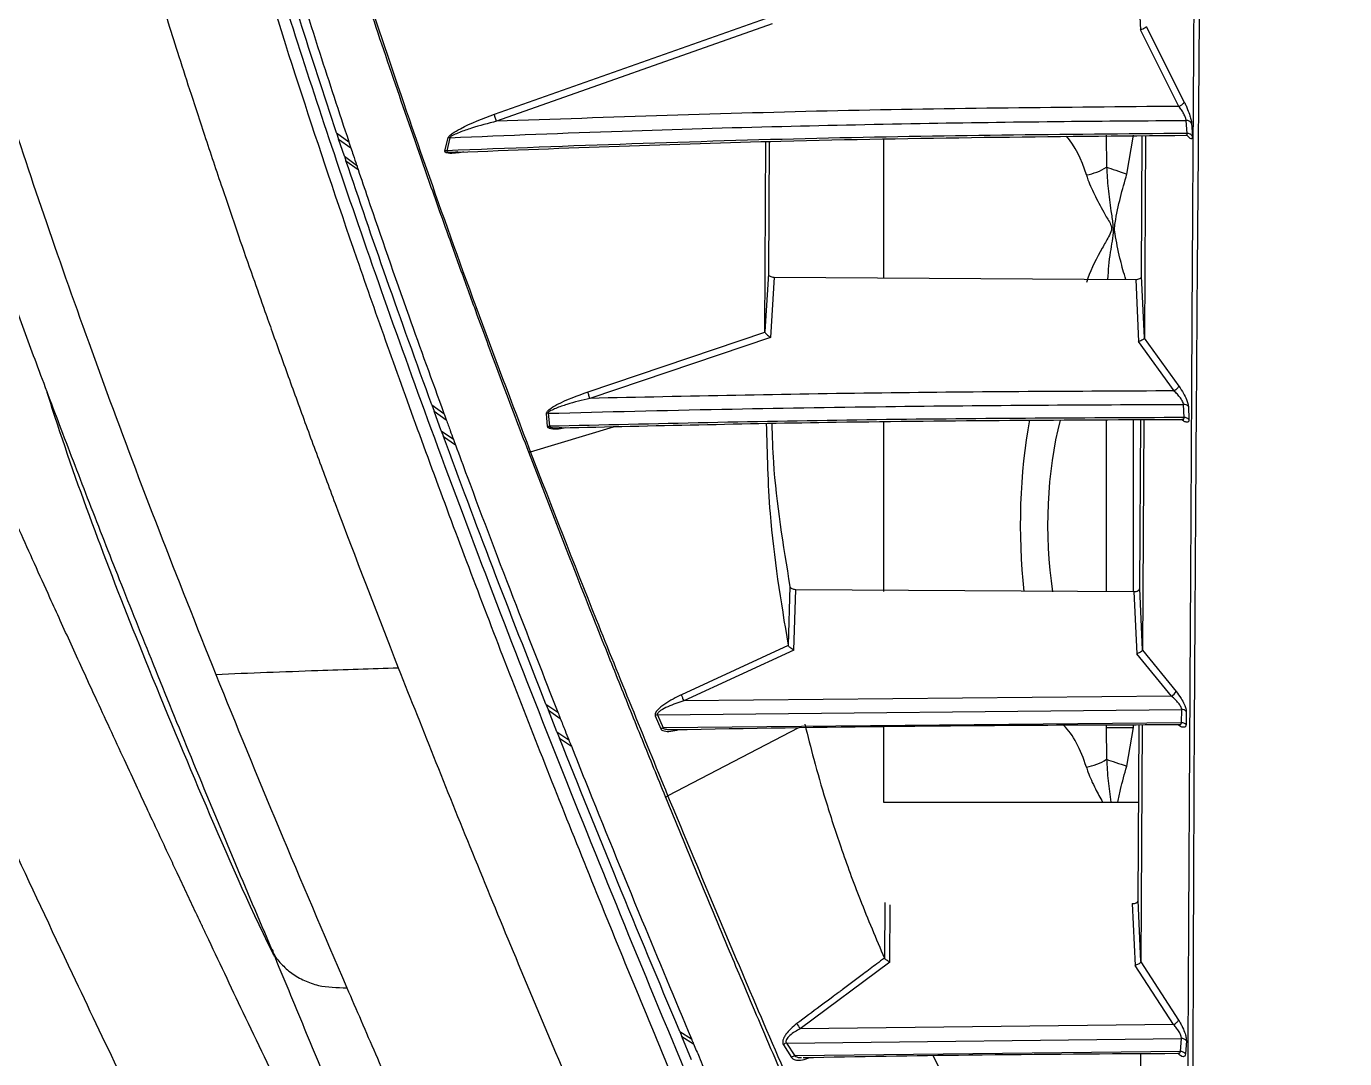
# Model space of a CAD drawing. Extents: x 832 to 912, y 781 to 934.
# Drawn here: x 847.507 to 851.958, y 870.931 to 874.417 of the extents above; entities that cross this region are included whole.
import ezdxf

# ---------------------------------------------------------------- set-up
doc = ezdxf.new("R2010")
doc.units = 0
doc.header["$MEASUREMENT"] = 0
doc.layers.add('1', color=4, linetype='Continuous')

# ---------------------------------------------------------------- blocks, each defined once
blk = doc.blocks.new('2026 SOVEREIGN HL')
at = {"layer": '1', "color": 3, "linetype": 'Continuous', "lineweight": 25}
for p, q in [((19.5293, 77.5214), (19.5395, 77.3111)), ((17.3587, 77.0254), (18.2775, 77.3498)), ((18.2961, 77.331), (17.3655, 77.0018)), ((19.6696, 77.0523), (19.5395, 77.3111)), ((19.5591, 77.3225), (19.6874, 77.067)), ((19.6969, 76.9609), (19.6941, 77.0048)), ((16.8256, 76.9625), (16.867, 76.9324)), ((16.8256, 76.9625), (16.8325, 76.9419)), ((19.4236, 76.9548), (19.4252, 76.8471)), ((19.4936, 76.8237), (19.516, 76.9548)), ((19.543, 76.4784), (19.5457, 76.9526)), ((19.5569, 76.9528), (19.5528, 76.2705)), ((19.6922, 76.9549), (19.6924, 76.9554)), ((19.712, 76.9958), (19.7147, 76.9521)), ((16.8325, 76.9419), (16.8738, 76.9118)), ((16.852, 76.8836), (16.8325, 76.9419)), ((17.1915, 76.9018), (17.202, 76.9458)), ((17.2079, 76.9465), (17.1973, 76.9024)), ((17.2079, 76.9465), (17.202, 76.9458)), ((18.2715, 76.292), (18.275, 76.9332)), ((18.2857, 76.9336), (18.2832, 76.4863)), ((18.6719, 76.94), (18.672, 76.4724)), ((16.852, 76.8836), (16.8933, 76.8536)), ((16.852, 76.8836), (16.857, 76.8689)), ((16.857, 76.8689), (16.8983, 76.8389)), ((18.2832, 76.4863), (18.2715, 76.292)), ((18.3027, 76.4753), (18.2902, 76.2718)), ((18.3027, 76.4753), (19.5235, 76.4675)), ((19.5235, 76.4675), (19.5334, 76.2579)), ((19.5528, 76.2705), (19.543, 76.4784)), ((17.6746, 76.0883), (18.2719, 76.2899)), ((18.2719, 76.2899), (18.2715, 76.292)), ((18.2902, 76.2718), (17.6809, 76.0661)), ((19.6529, 76.0913), (19.5334, 76.2579)), ((19.5528, 76.2705), (19.5526, 76.2694)), ((19.5526, 76.2694), (19.6691, 76.1072)), ((17.1469, 76.044), (17.1878, 76.0151)), ((17.1469, 76.044), (17.1547, 76.0227)), ((17.1547, 76.0227), (17.1956, 75.9938)), ((17.1789, 75.9569), (17.1547, 76.0227)), ((19.6869, 76.0014), (19.6852, 76.0457)), ((19.7014, 76.039), (19.703, 75.9947)), ((17.5396, 76.0158), (17.5337, 76.0147)), ((17.5378, 75.9707), (17.5337, 76.0147)), ((17.5396, 76.0158), (17.5438, 75.9718)), ((18.672, 75.9871), (18.672, 75.4139)), ((19.4236, 75.9931), (19.4236, 75.4143)), ((19.516, 75.4137), (19.516, 75.9939)), ((19.5372, 75.4245), (19.5404, 75.9941)), ((19.5512, 75.9941), (19.5469, 75.2167)), ((17.1789, 75.9569), (17.2198, 75.9281)), ((17.1789, 75.9569), (17.186, 75.9378)), ((17.186, 75.9378), (17.2268, 75.9091)), ((17.4802, 75.8861), (17.7608, 75.9702)), ((18.3562, 75.4309), (18.3497, 75.2331)), ((18.3688, 75.2155), (18.3756, 75.4209)), ((18.3756, 75.4209), (19.5177, 75.4137)), ((19.5177, 75.4137), (19.5274, 75.2036)), ((19.5469, 75.2167), (19.5372, 75.4245)), ((18.3503, 75.2315), (17.9898, 75.0649)), ((18.3503, 75.2315), (18.3497, 75.2331)), ((18.3688, 75.2155), (17.9979, 75.0445)), ((19.6443, 75.0602), (19.5274, 75.2036)), ((19.5469, 75.2167), (19.5466, 75.2153)), ((19.5466, 75.2153), (19.6597, 75.0765)), ((19.6443, 75.0602), (17.9979, 75.0445)), ((17.5324, 75.0332), (17.5726, 75.0062)), ((17.5324, 75.0332), (17.5405, 75.0126)), ((17.5405, 75.0126), (17.5808, 74.9855)), ((17.5693, 74.94), (17.5405, 75.0126)), ((17.9012, 74.9944), (17.9199, 74.9504)), ((17.909, 74.997), (19.6787, 75.0153)), ((17.909, 74.997), (17.9278, 74.9531)), ((19.6779, 74.9708), (19.6787, 75.0153)), ((19.6941, 75.0091), (19.6933, 74.9645)), ((19.6779, 74.9708), (17.9278, 74.9531)), ((18.3848, 74.9539), (17.9444, 74.7239)), ((18.672, 74.9583), (18.6721, 74.7026)), ((19.4236, 74.9631), (19.4236, 74.9548)), ((19.4236, 74.9548), (19.4252, 74.8471)), ((19.4236, 74.9548), (19.516, 74.9548)), ((19.4936, 74.8238), (19.516, 74.9548)), ((19.516, 74.9548), (19.516, 74.9637)), ((19.5314, 74.3706), (19.5347, 74.9638)), ((19.5455, 74.9638), (19.5413, 74.1638)), ((17.5693, 74.94), (17.6095, 74.9131)), ((17.5693, 74.94), (17.5779, 74.9186)), ((17.5779, 74.9186), (17.6181, 74.8917)), ((17.9491, 74.9476), (17.9614, 74.9482)), ((18.6721, 74.7026), (19.5334, 74.7026)), ((18.676, 74.3636), (18.675, 74.176)), ((18.6938, 74.1625), (18.695, 74.3556)), ((19.5118, 74.3598), (19.5218, 74.1513)), ((19.5413, 74.1638), (19.5314, 74.3706)), ((18.6938, 74.1625), (18.3909, 73.9369)), ((19.6514, 73.951), (19.5218, 74.1513)), ((19.5413, 74.1638), (19.5411, 74.1628)), ((19.5411, 74.1628), (19.6682, 73.9662)), ((17.984, 73.9282), (18.0234, 73.9035)), ((17.984, 73.9282), (17.9915, 73.9106)), ((19.6514, 73.951), (18.3909, 73.9369)), ((17.9915, 73.9106), (18.0309, 73.8858)), ((18.0243, 73.8326), (17.9915, 73.9106)), ((18.3339, 73.8834), (18.3615, 73.8399)), ((18.3449, 73.889), (19.6777, 73.9047)), ((18.3449, 73.889), (18.3726, 73.8456)), ((19.6745, 73.8605), (19.6777, 73.9047)), ((19.6945, 73.8965), (19.6914, 73.8522)), ((19.6745, 73.8605), (18.3726, 73.8456)), ((18.838, 73.8469), (18.9191, 73.6932)), ((19.5397, 73.8534), (19.5381, 73.5302))]:
    blk.add_line(p, q, dxfattribs=at)
at = {"layer": '1', "color": 3, "linetype": 'Continuous', "lineweight": 25, "flags": 128}
for points in [[(19.4252, 76.8471), (19.4321, 76.8447), (19.4397, 76.8421), (19.4478, 76.8393), (19.4564, 76.8364), (19.4653, 76.8334), (19.4746, 76.8302), (19.484, 76.827), (19.4936, 76.8237)], [(19.4252, 74.8471), (19.4321, 74.8447), (19.4397, 74.8422), (19.4478, 74.8394), (19.4564, 74.8365), (19.4653, 74.8334), (19.4746, 74.8303), (19.484, 74.827), (19.4936, 74.8238)]]:
    blk.add_lwpolyline(points, dxfattribs=at)
at = {"layer": '1', "color": 3, "linetype": 'Continuous', "lineweight": 25}
for centre, radius, start, end in [((19.6953, 76.985), 0.0199, 33.0735, 93.562), ((19.6981, 76.9411), 0.0199, 33.5114, 93.5397), ((19.3267, 77.0011), 0.1828, 279.4733, 302.5898), ((19.686, 76.0249), 0.0208, 42.3738, 92.1407), ((19.6877, 75.9806), 0.0208, 42.6453, 92.1435), ((17.4712, 75.9074), 0.0231, 277.4683, 292.8669), ((19.6177, 75.1007), 0.0484, 303.2242, 329.984), ((17.9125, 74.9734), 0.0239, 98.4788, 118.3395), ((19.679, 74.9939), 0.0214, 45.1958, 90.8286), ((19.6782, 74.9493), 0.0214, 45.0652, 90.8038), ((19.3267, 75.0011), 0.1827, 279.4678, 302.5954), ((17.9323, 74.7448), 0.0242, 278.6673, 300.1481), ((18.4414, 73.9812), 0.0672, 203.0343, 221.2642), ((18.35, 73.8653), 0.0242, 102.1457, 131.6372), ((19.6778, 73.8834), 0.0212, 37.941, 90.322), ((18.3777, 73.8219), 0.0242, 102.1607, 132.094), ((19.6746, 73.8393), 0.0212, 37.5107, 90.3476)]:
    blk.add_arc(centre, radius, start, end, dxfattribs=at)
for centre, major_axis, ratio, start_param, end_param in [((19.189, 76.6389), (0, 0.3667), 0.527181, 5.231514, 5.733936), ((19.4099, 75.6389), (0, 0.7666), 0.360186, 1.089991, 1.868165), ((19.5023, 75.6389), (0, 0.6667), 0.414214, 1.011406, 1.915981), ((19.189, 74.6389), (0, 0.3667), 0.527181, 5.231514, 5.793228)]:
    blk.add_ellipse(centre, major_axis=major_axis, ratio=ratio, start_param=start_param, end_param=end_param, dxfattribs=at)
for points, knots in [([(26.7869, 78.6322), (26.7778, 78.6058), (26.7597, 78.5531), (26.7322, 78.473), (26.7045, 78.3922), (26.6765, 78.3107), (26.6482, 78.2285), (26.6226, 78.1547), (26.6017, 78.0944), (26.5843, 78.0445), (26.5655, 77.991), (26.5419, 77.9239), (26.5128, 77.8417), (26.4845, 77.7624), (26.4584, 77.69), (26.436, 77.6282), (26.414, 77.5679), (26.3936, 77.5125), (26.3756, 77.4639), (26.3436, 77.3781), (26.2982, 77.2574), (26.2418, 77.1109), (26.2028, 77.0109), (26.1779, 76.9479), (26.1636, 76.9119), (26.1475, 76.8714), (26.1319, 76.8323), (26.1063, 76.7685), (26.0725, 76.6851), (26.0323, 76.5871), (25.9992, 76.5072), (25.9735, 76.4456), (25.9554, 76.4025), (25.9435, 76.3742), (25.9312, 76.3448), (25.9149, 76.3064), (25.8929, 76.2546), (25.8686, 76.1976), (25.8319, 76.112), (25.7801, 75.9925), (25.7235, 75.8631), (25.6794, 75.7635), (25.6514, 75.7003), (25.6281, 75.6482), (25.6027, 75.5913), (25.5745, 75.5287), (25.5437, 75.4602), (25.4961, 75.3553), (25.4322, 75.2151), (25.356, 75.0493), (25.2829, 74.8915), (25.2133, 74.7418), (25.1427, 74.5909), (25.0268, 74.3442), (24.8623, 73.9968), (24.6433, 73.5391), (24.476, 73.1945), (24.3713, 72.9819), (24.3328, 72.9038), (24.2915, 72.8207), (24.2499, 72.7375), (24.2138, 72.6658), (24.1867, 72.612), (24.161, 72.5613), (24.1311, 72.5027), (24.0959, 72.434), (24.0586, 72.3617), (24.0202, 72.2879), (23.9829, 72.2167), (23.948, 72.1507), (23.9119, 72.0831), (23.876, 72.0164), (23.8374, 71.9457), (23.8014, 71.8805), (23.7604, 71.8073), (23.7167, 71.7304), (23.674, 71.6568), (23.6422, 71.6028), (23.6205, 71.5666), (23.5953, 71.5249), (23.5708, 71.4849), (23.5441, 71.4423), (23.5246, 71.4113), (23.5048, 71.3804), (23.4848, 71.3497), (23.4646, 71.319), (23.4441, 71.2884), (23.4296, 71.2672), (23.4167, 71.2483), (23.3742, 71.187), (23.2934, 71.0765), (23.1702, 70.9298), (23.034, 70.7951), (22.876, 70.6713), (22.6885, 70.5598), (22.5175, 70.4902), (22.3845, 70.4512), (22.3026, 70.4315), (22.2134, 70.4143), (22.1209, 70.4004), (22.0281, 70.39), (21.901, 70.3796), (21.7414, 70.3726), (21.5867, 70.3703), (21.4847, 70.3698), (21.4209, 70.3698), (21.3426, 70.37), (21.2546, 70.3706), (21.1687, 70.3713), (21.0934, 70.3718), (21.0181, 70.3724), (20.9394, 70.3729), (20.8571, 70.3734), (20.7713, 70.3737), (20.5951, 70.3742), (20.4343, 70.3739), (20.2901, 70.3734), (20.2506, 70.3733), (20.211, 70.3732), (20.1716, 70.3731), (20.1321, 70.373), (20.0927, 70.3729), (20.056, 70.3729), (20.0115, 70.3728), (19.9491, 70.3729), (19.856, 70.3733), (19.7666, 70.3743), (19.6856, 70.376), (19.6178, 70.378), (19.5339, 70.3814), (19.4279, 70.3877), (19.304, 70.3987), (19.1677, 70.4174), (19.0313, 70.4448), (18.9062, 70.4802), (18.7997, 70.5191), (18.7108, 70.558), (18.6299, 70.5993), (18.5554, 70.6429), (18.4421, 70.7173), (18.3541, 70.7885), (18.2845, 70.8539), (18.2633, 70.8745), (18.2425, 70.8953), (18.2221, 70.9164), (18.202, 70.9377), (18.1873, 70.9539), (18.1676, 70.9759), (18.1075, 71.0448), (18.0205, 71.1563), (17.9094, 71.3151), (17.8108, 71.4681), (17.7155, 71.6256), (17.6275, 71.7773), (17.5254, 71.9595), (17.4045, 72.1835), (17.2799, 72.4221), (17.1549, 72.6675), (17.0376, 72.9024), (16.917, 73.1474), (16.7896, 73.409), (16.6529, 73.6929), (16.5147, 73.9822), (16.4216, 74.1787), (16.3703, 74.2874), (16.3543, 74.3213), (16.3383, 74.3551), (16.3224, 74.3889), (16.3066, 74.4226), (16.2872, 74.4638), (16.2617, 74.5181), (16.2276, 74.591), (16.1889, 74.6737), (16.1467, 74.7643), (16.1017, 74.861), (16.054, 74.9641), (16.0083, 75.0631), (15.9667, 75.1536), (15.9292, 75.2355), (15.893, 75.3149), (15.8517, 75.4059), (15.8057, 75.5076), (15.7537, 75.6234), (15.7016, 75.7401), (15.6271, 75.9085), (15.5672, 76.0458), (15.5241, 76.1458), (15.5167, 76.1631), (15.5115, 76.1751), (15.5049, 76.1906), (15.4967, 76.2096), (15.4829, 76.242), (15.4619, 76.2911), (15.4326, 76.3603), (15.4071, 76.4211), (15.3868, 76.4697), (15.3733, 76.5021), (15.3592, 76.536), (15.3445, 76.5714), (15.3293, 76.6083), (15.3135, 76.6467), (15.2625, 76.7716), (15.1787, 76.9804), (15.072, 77.2556), (15.003, 77.4395), (14.967, 77.5371), (14.9581, 77.5612), (14.9492, 77.5853), (14.9404, 77.6093), (14.9317, 77.6333), (14.9229, 77.6572), (14.9143, 77.6811), (14.9039, 77.7096), (14.8898, 77.7486), (14.87, 77.8039), (14.8459, 77.8712), (14.8185, 77.9486), (14.7976, 78.0076), (14.7834, 78.0483), (14.7769, 78.0669), (14.7702, 78.0859), (14.7634, 78.1054), (14.7565, 78.1253), (14.7494, 78.1457), (14.7422, 78.1664), (14.7321, 78.1954), (14.7178, 78.2368), (14.6977, 78.2948), (14.6732, 78.3658), (14.6444, 78.4495), (14.6114, 78.5456), (14.5882, 78.6129), (14.5759, 78.6487)], [0, 0, 0, 0, 0.006376, 0.012733, 0.019071, 0.025389, 0.031687, 0.037966, 0.042161, 0.045261, 0.049134, 0.054072, 0.060066, 0.067106, 0.071207, 0.075589, 0.08025, 0.083951, 0.087213, 0.090393, 0.101775, 0.111974, 0.119987, 0.121675, 0.124434, 0.127085, 0.129628, 0.132064, 0.139511, 0.145752, 0.1508, 0.154667, 0.157361, 0.158889, 0.159955, 0.162839, 0.166033, 0.169535, 0.173342, 0.181699, 0.191205, 0.196491, 0.199317, 0.202306, 0.20561, 0.209227, 0.213153, 0.217388, 0.227187, 0.236868, 0.244991, 0.253067, 0.261096, 0.269078, 0.291893, 0.314283, 0.336221, 0.340224, 0.343303, 0.346792, 0.351416, 0.354405, 0.356285, 0.358503, 0.361054, 0.363937, 0.367423, 0.37038, 0.373405, 0.376499, 0.378736, 0.38192, 0.384861, 0.387559, 0.390018, 0.393912, 0.39702, 0.399031, 0.4005, 0.401433, 0.404109, 0.405365, 0.406618, 0.407868, 0.409114, 0.410356, 0.411595, 0.412832, 0.412944, 0.413887, 0.420302, 0.426471, 0.432333, 0.43821, 0.444624, 0.451351, 0.45371, 0.456132, 0.45829, 0.461164, 0.463768, 0.465894, 0.471521, 0.476709, 0.478413, 0.479762, 0.481871, 0.484746, 0.486875, 0.488808, 0.490835, 0.492957, 0.495174, 0.497485, 0.49989, 0.509408, 0.510474, 0.51154, 0.512605, 0.513669, 0.514732, 0.515793, 0.516853, 0.517702, 0.519386, 0.5219, 0.525229, 0.526617, 0.528452, 0.530723, 0.533413, 0.537067, 0.540818, 0.544629, 0.548471, 0.551559, 0.554117, 0.556693, 0.559356, 0.56164, 0.568675, 0.569592, 0.570509, 0.571428, 0.572348, 0.57327, 0.574195, 0.574425, 0.576079, 0.58294, 0.588202, 0.595413, 0.601481, 0.607347, 0.613957, 0.623973, 0.635365, 0.644432, 0.655956, 0.666626, 0.677801, 0.692432, 0.707254, 0.72045, 0.722189, 0.723929, 0.725672, 0.727418, 0.729166, 0.730916, 0.733845, 0.73767, 0.742398, 0.746974, 0.752173, 0.758003, 0.763784, 0.768457, 0.773024, 0.777485, 0.781838, 0.788458, 0.794902, 0.801871, 0.808873, 0.824676, 0.826593, 0.827111, 0.827844, 0.828791, 0.829954, 0.831332, 0.834738, 0.839014, 0.844167, 0.846102, 0.848137, 0.850274, 0.852512, 0.854852, 0.857295, 0.859841, 0.878794, 0.89797, 0.915028, 0.916713, 0.918399, 0.920087, 0.921777, 0.923468, 0.925161, 0.926855, 0.928552, 0.931244, 0.935206, 0.940445, 0.945841, 0.952154, 0.953503, 0.954887, 0.956307, 0.957763, 0.959255, 0.960783, 0.962347, 0.963948, 0.967342, 0.971772, 0.977243, 0.983765, 0.991347, 1, 1, 1, 1]), ([(15.0751, 78.4922), (15.0792, 78.475), (15.0875, 78.4401), (15.1005, 78.3883), (15.1139, 78.3355), (15.1275, 78.283), (15.1413, 78.2308), (15.1552, 78.179), (15.177, 78.099), (15.2072, 77.9915), (15.2487, 77.8486), (15.2923, 77.7031), (15.3378, 77.556), (15.3803, 77.422), (15.4194, 77.3014), (15.4546, 77.1946), (15.4872, 77.0969), (15.5173, 77.0082), (15.5464, 76.9231), (15.5805, 76.8245), (15.6233, 76.7023), (15.6771, 76.5512), (15.7399, 76.3776), (15.8128, 76.1802), (15.8964, 75.9578), (15.9899, 75.7142), (16.0936, 75.4493), (16.208, 75.163), (16.336, 74.849), (16.4688, 74.5287), (16.5627, 74.3081), (16.6063, 74.2055)], [0, 0, 0, 0, 0.016662, 0.03375, 0.050646, 0.067232, 0.083489, 0.099429, 0.115051, 0.156381, 0.195322, 0.238566, 0.278427, 0.314906, 0.34462, 0.371636, 0.395956, 0.417579, 0.436876, 0.4578, 0.488333, 0.523236, 0.562511, 0.606155, 0.654167, 0.706546, 0.759931, 0.817198, 0.878345, 0.943379, 1, 1, 1, 1]), ([(15.3533, 78.3389), (15.3561, 78.324), (15.362, 78.2934), (15.3733, 78.2468), (15.3846, 78.1985), (15.3965, 78.1496), (15.4088, 78.1), (15.4216, 78.0499), (15.4347, 77.9991), (15.472, 77.8572), (15.5366, 77.6264), (15.6381, 77.29), (15.7535, 76.9301), (15.8889, 76.5313), (16.0473, 76.0901), (16.2216, 75.6266), (16.3522, 75.2983), (16.4174, 75.1341)], [0, 0, 0, 0, 0.01857, 0.03808, 0.057718, 0.077378, 0.097021, 0.116659, 0.136293, 0.155925, 0.279289, 0.389406, 0.499519, 0.624641, 0.749759, 0.87488, 1, 1, 1, 1]), ([(27.1345, 78.2824), (27.1336, 78.2798), (27.1302, 78.2697), (27.1226, 78.2476), (27.0998, 78.1814), (27.0659, 78.083), (27.0242, 77.9613), (26.9858, 77.8503), (26.948, 77.7413), (26.9091, 77.6301), (26.8686, 77.5149), (26.8258, 77.3945), (26.7792, 77.265), (26.7306, 77.1321), (26.6396, 76.8865), (26.4994, 76.522), (26.3036, 76.0418), (26.0993, 75.5652), (25.8903, 75.0954), (25.6687, 74.6122), (25.4711, 74.1909), (25.3051, 73.8414), (25.1746, 73.569), (25.0417, 73.2941), (24.9034, 73.0108), (24.7772, 72.7549), (24.6657, 72.5313), (24.5725, 72.3465), (24.4782, 72.1623), (24.379, 71.9722), (24.2762, 71.7794), (24.1799, 71.6033), (24.0931, 71.4493), (24.0145, 71.3141), (23.9344, 71.1806), (23.85, 71.0465), (23.7595, 70.9107), (23.6613, 70.7736), (23.5527, 70.6366), (23.4312, 70.5022), (23.2922, 70.3723), (23.1395, 70.2553), (22.9748, 70.1529), (22.8005, 70.0665), (22.6356, 70.0041), (22.4862, 69.9611), (22.3588, 69.9323), (22.2291, 69.9104), (22.0958, 69.8941), (21.9463, 69.8816), (21.7768, 69.8737), (21.5942, 69.8704), (21.4124, 69.8699), (21.2321, 69.8707), (21.0469, 69.8723), (20.8625, 69.8737), (20.6878, 69.8743), (20.5253, 69.8743), (20.3638, 69.8738), (20.2061, 69.8731), (20.0426, 69.8728), (19.8874, 69.8731), (19.7228, 69.8748), (19.5648, 69.8792), (19.3795, 69.8892), (19.1794, 69.9092), (18.9612, 69.9468), (18.7547, 70.003), (18.5629, 70.0764), (18.3894, 70.1636), (18.2257, 70.2662), (18.0737, 70.3835), (17.9348, 70.514), (17.8136, 70.6486), (17.705, 70.7857), (17.5499, 71.0028), (17.3633, 71.3011), (17.1537, 71.6727), (16.9555, 72.0438), (16.7674, 72.4098), (16.5881, 72.7688), (16.4188, 73.1132), (16.2546, 73.451), (16.0926, 73.7884), (15.913, 74.1664), (15.7226, 74.5721), (15.5268, 74.9973), (15.3416, 75.4098), (15.1658, 75.8133), (14.9991, 76.2098), (14.86, 76.5543), (14.7445, 76.8518), (14.6489, 77.1054), (14.5602, 77.3487), (14.4732, 77.5932), (14.3896, 77.8327), (14.3068, 78.0723), (14.2547, 78.223), (14.2285, 78.2986)], [0, 0, 0, 0, 0.000614, 0.002402, 0.005222, 0.016221, 0.025301, 0.033001, 0.041198, 0.049472, 0.057315, 0.066025, 0.075073, 0.08445, 0.09346, 0.125039, 0.156318, 0.183694, 0.210622, 0.237046, 0.263049, 0.276597, 0.289733, 0.303037, 0.315881, 0.329147, 0.337656, 0.345445, 0.353161, 0.361197, 0.369371, 0.377046, 0.382677, 0.387959, 0.39325, 0.398559, 0.403876, 0.409372, 0.414922, 0.420498, 0.426218, 0.432145, 0.437443, 0.44288, 0.448483, 0.451968, 0.455531, 0.459019, 0.462524, 0.466247, 0.470966, 0.475997, 0.48073, 0.485379, 0.490286, 0.495397, 0.499986, 0.504128, 0.508275, 0.512779, 0.516617, 0.521231, 0.525083, 0.529659, 0.53377, 0.539827, 0.545667, 0.551509, 0.557169, 0.562578, 0.567829, 0.573768, 0.579485, 0.585079, 0.590599, 0.596107, 0.61097, 0.625857, 0.640754, 0.656764, 0.672444, 0.687979, 0.703608, 0.719927, 0.736973, 0.760345, 0.783269, 0.806203, 0.830211, 0.854315, 0.878746, 0.895643, 0.91264, 0.929783, 0.945939, 0.964572, 0.98221, 1, 1, 1, 1]), ([(18.499, 72.6364), (18.4138, 72.8323), (18.2421, 73.2269), (17.9995, 73.7996), (17.7667, 74.3622), (17.546, 74.9108), (17.3372, 75.4471), (17.1466, 75.9557), (16.9756, 76.4309), (16.8259, 76.865), (16.6941, 77.2646), (16.578, 77.6328), (16.5115, 77.8573), (16.4788, 77.9677)], [0, 0, 0, 0, 0.091503, 0.184255, 0.278388, 0.373689, 0.469634, 0.56825, 0.660208, 0.749357, 0.835644, 0.919152, 1, 1, 1, 1]), ([(16.4715, 77.8542), (16.4952, 77.774), (16.5665, 77.5335), (16.7031, 77.1007), (16.8899, 76.5436), (17.1012, 75.9491), (17.3347, 75.325), (17.5902, 74.6722), (17.8674, 73.9909), (18.1657, 73.2799), (18.3829, 72.7796), (18.4917, 72.5293)], [0, 0, 0, 0, 0.059176, 0.177548, 0.296142, 0.41451, 0.533071, 0.649344, 0.765798, 0.882804, 1, 1, 1, 1]), ([(19.7224, 77.8149), (19.7222, 77.7893), (19.7218, 77.7355), (19.7213, 77.6498), (19.7206, 77.5553), (19.72, 77.4516), (19.7192, 77.3385), (19.7184, 77.2097), (19.7176, 77.0771), (19.7167, 76.9437), (19.7159, 76.8194), (19.7152, 76.6974), (19.7146, 76.5944), (19.7141, 76.5095), (19.7136, 76.4384), (19.7132, 76.3627), (19.7128, 76.2824), (19.7123, 76.1973), (19.7117, 76.0677), (19.7108, 75.8947), (19.7096, 75.6649), (19.7081, 75.4173), (19.7066, 75.1503), (19.705, 74.8799), (19.7038, 74.6672), (19.7029, 74.5138), (19.7024, 74.4177), (19.7019, 74.318), (19.7013, 74.2148), (19.7008, 74.1079), (19.7003, 74.0198), (19.6999, 73.9518), (19.6996, 73.8942), (19.6992, 73.8172), (19.6987, 73.7125), (19.698, 73.5828), (19.6972, 73.4275), (19.6966, 73.3142), (19.6963, 73.2535)], [0, 0, 0, 0, 0.020725, 0.043459, 0.068203, 0.094957, 0.123719, 0.154491, 0.191833, 0.221797, 0.251605, 0.281257, 0.308509, 0.323986, 0.34042, 0.35781, 0.376156, 0.395459, 0.415718, 0.463883, 0.511317, 0.567457, 0.624789, 0.681766, 0.736941, 0.755717, 0.775071, 0.795005, 0.815518, 0.83661, 0.858281, 0.867298, 0.876345, 0.891857, 0.911979, 0.93671, 0.96605, 1, 1, 1, 1]), ([(19.7414, 77.8023), (19.7402, 77.6454), (19.7377, 77.3315), (19.7336, 76.8204), (19.7293, 76.2848), (19.7257, 75.7262), (19.7217, 75.1459), (19.7188, 74.5405), (19.7165, 73.9109), (19.715, 73.4668), (19.7142, 73.2447)], [0, 0, 0, 0, 0.124988, 0.249985, 0.374989, 0.499998, 0.625005, 0.750009, 0.875008, 1, 1, 1, 1]), ([(16.8256, 76.9625), (16.783, 77.0918), (16.6984, 77.3486), (16.6265, 77.5836), (16.5908, 77.7003)], [0, 0, 0, 0, 0.503526, 1, 1, 1, 1]), ([(16.6324, 77.6693), (16.641, 77.6411), (16.6838, 77.5002), (16.7594, 77.2587), (16.8337, 77.0332), (16.867, 76.9324)], [0, 0, 0, 0, 0.121422, 0.607164, 1, 1, 1, 1]), ([(17.4742, 75.8844), (17.4438, 75.9645), (17.3822, 76.1262), (17.3145, 76.3093), (17.2673, 76.4386), (17.2396, 76.5149), (17.2113, 76.5934), (17.1797, 76.6816), (17.12, 76.8501), (17.0353, 77.0934), (16.932, 77.3987), (16.8691, 77.5921), (16.8373, 77.69)], [0, 0, 0, 0, 0.120872, 0.244065, 0.284059, 0.324432, 0.365184, 0.409718, 0.466942, 0.640184, 0.817851, 1, 1, 1, 1]), ([(17.4802, 75.8861), (17.4179, 76.0506), (17.2932, 76.3797), (17.1277, 76.8442), (16.9758, 77.2864), (16.888, 77.5569), (16.8442, 77.6921)], [0, 0, 0, 0, 0.250004, 0.500005, 0.750004, 1, 1, 1, 1]), ([(16.1559, 77.6647), (16.1624, 77.643), (16.1763, 77.5963), (16.1995, 77.5197), (16.2266, 77.4315), (16.258, 77.3309), (16.2941, 77.2173), (16.3348, 77.0909), (16.3835, 76.9428), (16.4369, 76.7834), (16.4915, 76.6233), (16.5397, 76.4846), (16.5779, 76.3762), (16.6093, 76.2875), (16.6369, 76.2107), (16.6662, 76.1294), (16.696, 76.0473), (16.7264, 75.9643), (16.7573, 75.8806), (16.7887, 75.7961), (16.8771, 75.5599), (16.9611, 75.3434), (17.0336, 75.1565)], [0, 0, 0, 0, 0.030935, 0.0667, 0.107321, 0.152829, 0.203264, 0.258671, 0.317865, 0.392599, 0.457689, 0.513028, 0.558516, 0.58532, 0.616291, 0.647307, 0.678368, 0.709472, 0.740618, 0.771803, 0.803025, 1, 1, 1, 1]), ([(19.5591, 77.3225), (19.5587, 77.3215), (19.5578, 77.3195), (19.5533, 77.3161), (19.547, 77.3131), (19.5421, 77.3118), (19.5395, 77.3111)], [0, 0, 0, 0, 0.2517343, 0.5006176, 0.7388651, 1, 1, 1, 1]), ([(19.6696, 77.0523), (19.2854, 77.0489), (18.5171, 77.0422), (17.7494, 77.0153), (17.3655, 77.0018)], [0, 0, 0, 0, 0.499947, 1, 1, 1, 1]), ([(19.6696, 77.0523), (19.6708, 77.0528), (19.6732, 77.054), (19.6775, 77.0564), (19.6821, 77.0596), (19.6853, 77.0629), (19.687, 77.0653), (19.6873, 77.0664), (19.6874, 77.067)], [0, 0, 0, 0, 0.136454, 0.266531, 0.499999, 0.733439, 0.863528, 1, 1, 1, 1]), ([(19.6941, 77.0048), (19.6938, 77.0062), (19.6934, 77.009), (19.6908, 77.0163), (19.686, 77.0269), (19.6785, 77.0403), (19.6725, 77.0483), (19.6696, 77.0523)], [0, 0, 0, 0, 0.117196, 0.238072, 0.488497, 0.744768, 1, 1, 1, 1]), ([(19.6874, 77.067), (19.6894, 77.0629), (19.6934, 77.0548), (19.697, 77.0461), (19.6989, 77.0417)], [0, 0, 0, 0, 0.49855, 1, 1, 1, 1]), ([(19.6989, 77.0417), (19.7015, 77.0346), (19.7064, 77.0216), (19.7108, 77.0056), (19.7116, 76.9988), (19.712, 76.9958)], [0, 0, 0, 0, 0.407046, 0.739877, 1, 1, 1, 1]), ([(17.202, 76.9458), (17.2024, 76.9468), (17.2032, 76.9489), (17.2074, 76.9539), (17.22, 76.964), (17.2698, 76.9923), (17.3194, 77.0108), (17.3587, 77.0254)], [0, 0, 0, 0, 0.028182, 0.059234, 0.135725, 0.317081, 1, 1, 1, 1]), ([(17.2079, 76.9465), (17.4018, 76.9544), (17.7754, 76.9697), (18.315, 76.9851), (18.8123, 76.9955), (19.2673, 77.0019), (19.5565, 77.0039), (19.6941, 77.0048)], [0, 0, 0, 0, 0.234114, 0.451177, 0.651175, 0.834112, 1, 1, 1, 1]), ([(17.3655, 77.0018), (17.3371, 76.9946), (17.2948, 76.9839), (17.2467, 76.9671), (17.2241, 76.9575), (17.214, 76.9521), (17.2101, 76.9493), (17.2085, 76.9476), (17.2081, 76.9469), (17.2079, 76.9465)], [0, 0, 0, 0, 0.513585, 0.767223, 0.890273, 0.948382, 0.975293, 0.987949, 1, 1, 1, 1]), ([(17.3655, 77.0018), (17.3646, 77.0041), (17.3629, 77.0084), (17.3608, 77.015), (17.3592, 77.0211), (17.3589, 77.0239), (17.3587, 77.0254)], [0, 0, 0, 0, 0.265116, 0.499995, 0.734859, 1, 1, 1, 1]), ([(19.6969, 76.9609), (19.2801, 76.9573), (18.4465, 76.9499), (17.6137, 76.9182), (17.1973, 76.9024)], [0, 0, 0, 0, 0.499975, 1, 1, 1, 1]), ([(17.2344, 76.8976), (17.5982, 76.9116), (18.419, 76.9434), (19.2408, 76.9507), (19.6984, 76.9548)], [0, 0, 0, 0, 0.443139, 1, 1, 1, 1]), ([(19.6923, 76.9554), (19.6936, 76.9552), (19.6957, 76.955), (19.697, 76.9575), (19.6969, 76.9598), (19.6969, 76.9609)], [0, 0, 0, 0, 0.44144, 0.7241, 1, 1, 1, 1]), ([(19.7147, 76.9521), (19.7146, 76.9491), (19.7144, 76.9435), (19.7105, 76.9421), (19.7051, 76.9455), (19.6999, 76.9509), (19.6971, 76.9548), (19.6962, 76.9561)], [0, 0, 0, 0, 0.248975, 0.472744, 0.742649, 0.916996, 1, 1, 1, 1]), ([(16.867, 76.9324), (16.8678, 76.9297), (16.8701, 76.9229), (16.8724, 76.916), (16.8738, 76.9118)], [0, 0, 0, 0, 0.387472, 1, 1, 1, 1]), ([(16.8738, 76.9118), (16.8764, 76.9039), (16.8829, 76.8846), (16.8894, 76.8651), (16.8933, 76.8536)], [0, 0, 0, 0, 0.407534, 1, 1, 1, 1]), ([(17.1469, 76.044), (17.095, 76.1875), (16.9921, 76.4717), (16.9017, 76.7374), (16.857, 76.8689)], [0, 0, 0, 0, 0.505019, 1, 1, 1, 1]), ([(17.254, 76.8982), (17.2515, 76.8977), (17.2398, 76.8954), (17.2241, 76.8938), (17.208, 76.8934), (17.1983, 76.8944), (17.193, 76.8966), (17.1912, 76.8994), (17.1914, 76.901), (17.1915, 76.9018)], [0, 0, 0, 0, 0.095509, 0.441014, 0.623366, 0.771207, 0.894922, 0.94828, 1, 1, 1, 1]), ([(17.1973, 76.9024), (17.1963, 76.9024), (17.1943, 76.9024), (17.1924, 76.902), (17.1915, 76.9018)], [0, 0, 0, 0, 0.508745, 1, 1, 1, 1]), ([(17.1973, 76.9024), (17.1973, 76.9021), (17.1971, 76.9014), (17.1977, 76.9001), (17.2004, 76.8985), (17.2119, 76.8966), (17.2246, 76.8982), (17.2344, 76.8995)], [0, 0, 0, 0, 0.040443, 0.081451, 0.168313, 0.361106, 1, 1, 1, 1]), ([(16.8933, 76.8536), (16.8941, 76.8514), (16.8957, 76.8465), (16.8974, 76.8416), (16.8983, 76.8389)], [0, 0, 0, 0, 0.443365, 1, 1, 1, 1]), ([(16.8982, 76.8389), (16.9091, 76.8068), (16.9634, 76.6461), (17.0575, 76.3749), (17.1478, 76.1256), (17.1878, 76.0151)], [0, 0, 0, 0, 0.12215, 0.6108, 1, 1, 1, 1]), ([(19.3568, 76.8208), (19.3585, 76.8154), (19.3664, 76.7913), (19.3871, 76.7468), (19.4103, 76.7051), (19.429, 76.6707), (19.441, 76.6545), (19.4423, 76.6376), (19.4401, 76.6265), (19.4284, 76.6058), (19.399, 76.5524), (19.3708, 76.5002), (19.3585, 76.4621), (19.3568, 76.4569)], [0, 0, 0, 0, 0.0459266, 0.2053207, 0.3704749, 0.3931936, 0.4892483, 0.5080071, 0.5122484, 0.5705, 0.6753365, 0.95626, 1, 1, 1, 1]), ([(19.4252, 76.8471), (19.4266, 76.8231), (19.4294, 76.7745), (19.4381, 76.7095), (19.4457, 76.6631), (19.4486, 76.6162), (19.4341, 76.5538), (19.4306, 76.4987), (19.4287, 76.4681)], [0, 0, 0, 0, 0.193857, 0.39244, 0.510437, 0.559433, 0.756018, 1, 1, 1, 1]), ([(19.4898, 76.4677), (19.4835, 76.4893), (19.4765, 76.5133), (19.4648, 76.5648), (19.4571, 76.5987), (19.4512, 76.6388), (19.4573, 76.6805), (19.4707, 76.7432), (19.4861, 76.7975), (19.4936, 76.8237)], [0, 0, 0, 0, 0.184591, 0.204788, 0.433938, 0.470849, 0.536897, 0.776308, 1, 1, 1, 1]), ([(18.2832, 76.4863), (18.2835, 76.4849), (18.2841, 76.482), (18.2887, 76.4784), (18.295, 76.4758), (18.3001, 76.4755), (18.3027, 76.4753)], [0, 0, 0, 0, 0.2550992, 0.5080641, 0.7535409, 1, 1, 1, 1]), ([(19.5235, 76.4675), (19.5261, 76.4677), (19.5312, 76.468), (19.5376, 76.4705), (19.5422, 76.474), (19.5428, 76.4769), (19.543, 76.4784)], [0, 0, 0, 0, 0.24604, 0.493951, 0.744422, 1, 1, 1, 1]), ([(18.2719, 76.2899), (18.2725, 76.2887), (18.2739, 76.2864), (18.2781, 76.2817), (18.2838, 76.2766), (18.288, 76.2734), (18.2902, 76.2718)], [0, 0, 0, 0, 0.219559, 0.459526, 0.720321, 1, 1, 1, 1]), ([(19.5526, 76.2694), (19.5521, 76.2685), (19.551, 76.2667), (19.5467, 76.2637), (19.5407, 76.2605), (19.536, 76.2589), (19.5334, 76.2579)], [0, 0, 0, 0, 0.22644, 0.486384, 0.708697, 1, 1, 1, 1]), ([(19.6529, 76.0913), (19.655, 76.0927), (19.6589, 76.0954), (19.6638, 76.0998), (19.6676, 76.104), (19.6686, 76.1061), (19.6691, 76.1072)], [0, 0, 0, 0, 0.265087, 0.49995, 0.734874, 1, 1, 1, 1]), ([(19.6691, 76.1072), (19.6745, 76.0992), (19.6842, 76.0848), (19.6944, 76.064), (19.7001, 76.0487), (19.701, 76.042), (19.7014, 76.039)], [0, 0, 0, 0, 0.344171, 0.614024, 0.826354, 1, 1, 1, 1]), ([(16.6161, 74.1814), (16.6137, 74.1863), (16.5301, 74.3547), (16.384, 74.6886), (16.1331, 75.2915), (15.9536, 75.7574), (15.857, 76.0592), (15.8484, 76.0863)], [0, 0, 0, 0, 0.007746, 0.266671, 0.525728, 0.957497, 1, 1, 1, 1]), ([(17.5337, 76.0147), (17.5338, 76.0156), (17.5339, 76.0176), (17.5368, 76.0224), (17.5476, 76.0325), (17.5929, 76.059), (17.6387, 76.0755), (17.6746, 76.0883)], [0, 0, 0, 0, 0.029456, 0.060748, 0.136336, 0.324702, 1, 1, 1, 1]), ([(17.6809, 76.0661), (17.6549, 76.0598), (17.616, 76.0505), (17.5721, 76.0353), (17.5518, 76.0264), (17.5433, 76.0212), (17.5404, 76.0184), (17.5396, 76.0168), (17.5396, 76.0161), (17.5396, 76.0158)], [0, 0, 0, 0, 0.51678, 0.771138, 0.893488, 0.950198, 0.975979, 0.988146, 1, 1, 1, 1]), ([(17.6809, 76.0661), (17.6801, 76.0682), (17.6786, 76.0723), (17.6767, 76.0785), (17.6752, 76.0842), (17.6748, 76.0869), (17.6746, 76.0883)], [0, 0, 0, 0, 0.264001, 0.49995, 0.735911, 1, 1, 1, 1]), ([(19.6529, 76.0913), (19.3242, 76.0899), (18.6668, 76.087), (18.0096, 76.0731), (17.6809, 76.0661)], [0, 0, 0, 0, 0.499965, 1, 1, 1, 1]), ([(19.6852, 76.0457), (19.685, 76.0471), (19.6845, 76.05), (19.6812, 76.0574), (19.6746, 76.0677), (19.6646, 76.0803), (19.6568, 76.0876), (19.6529, 76.0913)], [0, 0, 0, 0, 0.113986, 0.23251, 0.480991, 0.739005, 1, 1, 1, 1]), ([(17.5396, 76.0158), (17.7352, 76.0207), (18.1151, 76.0302), (18.6683, 76.0388), (19.1879, 76.044), (19.5232, 76.0452), (19.6852, 76.0457)], [0, 0, 0, 0, 0.273503, 0.531333, 0.773495, 1, 1, 1, 1]), ([(17.1878, 76.0151), (17.1889, 76.0123), (17.1915, 76.0052), (17.1941, 75.9981), (17.1956, 75.9938)], [0, 0, 0, 0, 0.39685, 1, 1, 1, 1]), ([(17.1956, 75.9938), (17.2001, 75.9816), (17.2081, 75.9597), (17.2162, 75.9378), (17.2198, 75.9281)], [0, 0, 0, 0, 0.559843, 1, 1, 1, 1]), ([(19.6869, 76.0014), (19.3297, 75.9998), (18.6151, 75.9967), (17.9009, 75.9801), (17.5438, 75.9718)], [0, 0, 0, 0, 0.499983, 1, 1, 1, 1]), ([(17.5855, 75.9666), (17.8943, 75.9739), (18.5942, 75.9904), (19.2944, 75.9935), (19.6857, 75.9952)], [0, 0, 0, 0, 0.441256, 1, 1, 1, 1]), ([(18.2764, 75.9809), (18.2787, 75.8798), (18.2843, 75.6301), (18.3253, 75.3812), (18.3497, 75.2331)], [0, 0, 0, 0, 0.405129, 1, 1, 1, 1]), ([(18.2947, 75.9813), (18.2961, 75.9377), (18.3022, 75.7539), (18.3328, 75.5707), (18.3562, 75.4309)], [0, 0, 0, 0, 0.237327, 1, 1, 1, 1]), ([(19.6793, 75.9957), (19.6812, 75.9956), (19.6843, 75.9954), (19.6867, 75.9978), (19.6868, 76.0002), (19.6869, 76.0014)], [0, 0, 0, 0, 0.440799, 0.72505, 1, 1, 1, 1]), ([(19.703, 75.9947), (19.7029, 75.9927), (19.7027, 75.9888), (19.6997, 75.9853), (19.6938, 75.9853), (19.6869, 75.9881), (19.6822, 75.9921), (19.681, 75.9932)], [0, 0, 0, 0, 0.171889, 0.349555, 0.62686, 0.904593, 1, 1, 1, 1]), ([(17.5324, 75.0332), (17.4714, 75.1885), (17.3498, 75.4984), (17.2405, 75.7915), (17.186, 75.9378)], [0, 0, 0, 0, 0.500856, 1, 1, 1, 1]), ([(17.5438, 75.9718), (17.5427, 75.9717), (17.5407, 75.9715), (17.5388, 75.9709), (17.5378, 75.9707)], [0, 0, 0, 0, 0.508779, 1, 1, 1, 1]), ([(17.6, 75.9669), (17.5916, 75.9651), (17.5734, 75.9612), (17.5534, 75.962), (17.542, 75.9651), (17.5385, 75.968), (17.5381, 75.9698), (17.5378, 75.9707)], [0, 0, 0, 0, 0.330007, 0.714075, 0.873537, 0.939276, 1, 1, 1, 1]), ([(17.5438, 75.9718), (17.5439, 75.9715), (17.5441, 75.9708), (17.5453, 75.9697), (17.5486, 75.9682), (17.5613, 75.9659), (17.5748, 75.9672), (17.5855, 75.9682)], [0, 0, 0, 0, 0.037779, 0.077109, 0.16068, 0.342224, 1, 1, 1, 1]), ([(17.2198, 75.9281), (17.2207, 75.9255), (17.2231, 75.9191), (17.2254, 75.9128), (17.2268, 75.9091)], [0, 0, 0, 0, 0.415217, 1, 1, 1, 1]), ([(17.2268, 75.9091), (17.2399, 75.8737), (17.3054, 75.6968), (17.4182, 75.3991), (17.525, 75.1273), (17.5726, 75.0062)], [0, 0, 0, 0, 0.121703, 0.608564, 1, 1, 1, 1]), ([(17.9444, 74.7239), (17.8626, 74.9241), (17.6988, 75.3245), (17.5531, 75.6989), (17.4802, 75.8861)], [0, 0, 0, 0, 0.499999, 1, 1, 1, 1]), ([(17.936, 74.7209), (17.9229, 74.7528), (17.8967, 74.8172), (17.8576, 74.9135), (17.8184, 75.0108), (17.779, 75.1088), (17.7375, 75.2127), (17.6323, 75.4765), (17.5462, 75.6989), (17.4742, 75.8844)], [0, 0, 0, 0, 0.078852, 0.158953, 0.240302, 0.322898, 0.406739, 0.504921, 1, 1, 1, 1]), ([(18.3562, 75.4309), (18.3567, 75.4296), (18.3577, 75.4269), (18.3623, 75.4237), (18.3685, 75.4214), (18.3732, 75.4211), (18.3756, 75.4209)], [0, 0, 0, 0, 0.255595, 0.508862, 0.75411, 1, 1, 1, 1]), ([(19.5177, 75.4137), (19.5203, 75.4138), (19.5254, 75.4141), (19.5317, 75.4166), (19.5364, 75.4202), (19.5369, 75.4231), (19.5372, 75.4245)], [0, 0, 0, 0, 0.245225, 0.492635, 0.743567, 1, 1, 1, 1]), ([(18.3688, 75.2155), (18.3666, 75.2169), (18.3623, 75.2197), (18.3567, 75.2242), (18.3524, 75.2283), (18.3509, 75.2305), (18.3503, 75.2315)], [0, 0, 0, 0, 0.2783857, 0.5383681, 0.791271, 1, 1, 1, 1]), ([(19.5466, 75.2153), (19.5461, 75.2145), (19.5449, 75.2128), (19.5406, 75.2097), (19.5347, 75.2064), (19.5301, 75.2046), (19.5274, 75.2036)], [0, 0, 0, 0, 0.224163, 0.483183, 0.706052, 1, 1, 1, 1]), ([(16.4173, 75.1341), (16.4869, 74.9632), (16.6261, 74.6214), (16.7822, 74.2576), (16.8603, 74.0757)], [0, 0, 0, 0, 0.500085, 1, 1, 1, 1]), ([(16.4174, 75.1341), (16.5325, 75.1387), (16.7378, 75.1468), (16.9433, 75.1535), (17.0337, 75.1565)], [0, 0, 0, 0, 0.559998, 1, 1, 1, 1]), ([(17.0336, 75.1565), (17.1182, 74.9437), (17.2873, 74.5183), (17.5702, 73.8412), (17.8706, 73.142), (18.0884, 72.6523), (18.1969, 72.4085)], [0, 0, 0, 0, 0.251744, 0.50322, 0.752639, 1, 1, 1, 1]), ([(17.9898, 75.0649), (17.988, 75.0641), (17.9833, 75.0619), (17.9691, 75.055), (17.9471, 75.043), (17.9253, 75.0285), (17.9116, 75.0164), (17.9048, 75.0088), (17.9013, 75.0024), (17.9003, 74.9976), (17.9009, 74.9955), (17.9012, 74.9944)], [0, 0, 0, 0, 0.046327, 0.125146, 0.380707, 0.643792, 0.74512, 0.830863, 0.908676, 0.954783, 1, 1, 1, 1]), ([(17.9979, 75.0445), (17.9796, 75.0385), (17.9525, 75.0297), (17.9234, 75.0148), (17.9122, 75.0062), (17.9093, 75.0022), (17.9084, 75.0003), (17.9083, 74.9985), (17.9088, 74.9975), (17.909, 74.997)], [0, 0, 0, 0, 0.527651, 0.781412, 0.897563, 0.924318, 0.949949, 0.974914, 1, 1, 1, 1]), ([(17.9898, 75.0649), (17.9901, 75.0635), (17.9908, 75.0608), (17.9928, 75.0556), (17.9951, 75.05), (17.9969, 75.0464), (17.9979, 75.0445)], [0, 0, 0, 0, 0.2644043, 0.5024459, 0.7377591, 1, 1, 1, 1]), ([(19.6787, 75.0153), (19.6785, 75.0167), (19.6782, 75.0196), (19.6748, 75.0271), (19.6678, 75.0374), (19.6569, 75.0496), (19.6485, 75.0567), (19.6443, 75.0602)], [0, 0, 0, 0, 0.11278, 0.230185, 0.477701, 0.736573, 1, 1, 1, 1]), ([(19.6597, 75.0765), (19.6655, 75.0687), (19.6761, 75.0548), (19.6871, 75.0344), (19.6932, 75.019), (19.6938, 75.0122), (19.6941, 75.0091)], [0, 0, 0, 0, 0.343018, 0.612855, 0.825426, 1, 1, 1, 1]), ([(17.5726, 75.0062), (17.5737, 75.0033), (17.5764, 74.9964), (17.5792, 74.9896), (17.5808, 74.9855)], [0, 0, 0, 0, 0.414166, 1, 1, 1, 1]), ([(17.5808, 74.9855), (17.5861, 74.972), (17.5957, 74.9479), (17.6053, 74.9238), (17.6095, 74.9131)], [0, 0, 0, 0, 0.560148, 1, 1, 1, 1]), ([(17.9199, 74.9504), (17.9211, 74.951), (17.9237, 74.9523), (17.9264, 74.9528), (17.9278, 74.9531)], [0, 0, 0, 0, 0.499866, 1, 1, 1, 1]), ([(17.9199, 74.9504), (17.9211, 74.9487), (17.9237, 74.9452), (17.935, 74.9417), (17.9537, 74.9404), (17.9716, 74.9453), (17.9808, 74.9478)], [0, 0, 0, 0, 0.12858, 0.276575, 0.626184, 1, 1, 1, 1]), ([(17.9278, 74.9531), (17.9289, 74.9521), (17.9311, 74.9502), (17.9384, 74.9483), (17.9448, 74.9478), (17.9491, 74.9476)], [0, 0, 0, 0, 0.226663, 0.473882, 1, 1, 1, 1]), ([(17.9614, 74.9475), (18.2137, 74.9518), (18.7847, 74.9617), (19.3558, 74.9636), (19.6745, 74.9646)], [0, 0, 0, 0, 0.441947, 1, 1, 1, 1]), ([(18.4066, 74.9653), (18.4164, 74.9261), (18.4377, 74.8408), (18.4775, 74.7028), (18.5289, 74.5447), (18.5938, 74.3666), (18.647, 74.2418), (18.675, 74.176)], [0, 0, 0, 0, 0.1478883, 0.3218327, 0.5218332, 0.7478882, 1, 1, 1, 1]), ([(19.6684, 74.9651), (19.6706, 74.965), (19.6742, 74.9648), (19.6772, 74.9672), (19.6777, 74.9696), (19.6779, 74.9708)], [0, 0, 0, 0, 0.440692, 0.726006, 1, 1, 1, 1]), ([(19.6933, 74.9645), (19.6931, 74.9626), (19.6926, 74.9586), (19.6888, 74.955), (19.6819, 74.9551), (19.6748, 74.9574), (19.6703, 74.9608), (19.6697, 74.9613)], [0, 0, 0, 0, 0.179012, 0.366016, 0.657591, 0.949209, 1, 1, 1, 1]), ([(17.984, 73.9282), (17.913, 74.0981), (17.7715, 74.4365), (17.6423, 74.7583), (17.5779, 74.9186)], [0, 0, 0, 0, 0.501908, 1, 1, 1, 1]), ([(17.6095, 74.9131), (17.6107, 74.9102), (17.6135, 74.903), (17.6164, 74.8959), (17.6181, 74.8917)], [0, 0, 0, 0, 0.409401, 1, 1, 1, 1]), ([(17.6181, 74.8917), (17.6335, 74.8532), (17.7104, 74.6608), (17.843, 74.3348), (17.9673, 74.0377), (18.0234, 73.9035)], [0, 0, 0, 0, 0.120541, 0.602753, 1, 1, 1, 1]), ([(19.3568, 74.8208), (19.3585, 74.8154), (19.3664, 74.7913), (19.3847, 74.7518), (19.4035, 74.7176), (19.4118, 74.7026)], [0, 0, 0, 0, 0.139315, 0.622776, 1, 1, 1, 1]), ([(19.4252, 74.8471), (19.4265, 74.8231), (19.4292, 74.7757), (19.4361, 74.7268), (19.4395, 74.7026)], [0, 0, 0, 0, 0.505256, 1, 1, 1, 1]), ([(19.4633, 74.7026), (19.4661, 74.7168), (19.4741, 74.7577), (19.4859, 74.7976), (19.4936, 74.8238)], [0, 0, 0, 0, 0.346205, 1, 1, 1, 1]), ([(18.5296, 73.3208), (18.5109, 73.3638), (18.4731, 73.4502), (18.4171, 73.5792), (18.3613, 73.7085), (18.3056, 73.8379), (18.2503, 73.9675), (18.1992, 74.088), (18.1298, 74.2524), (18.0422, 74.4619), (17.9717, 74.6337), (17.936, 74.7209)], [0, 0, 0, 0, 0.088443, 0.177715, 0.267818, 0.358754, 0.450526, 0.543137, 0.616844, 0.80548, 1, 1, 1, 1]), ([(18.5415, 73.3265), (18.4363, 73.5672), (18.2259, 74.0486), (18.0383, 74.4988), (17.9444, 74.7239)], [0, 0, 0, 0, 0.500001, 1, 1, 1, 1]), ([(19.5118, 74.3598), (19.5144, 74.3599), (19.5195, 74.3602), (19.5259, 74.3627), (19.5305, 74.3663), (19.5311, 74.3691), (19.5314, 74.3706)], [0, 0, 0, 0, 0.246476, 0.494627, 0.744919, 1, 1, 1, 1]), ([(16.6046, 74.209), (16.6397, 74.1246), (16.7096, 73.956), (16.7806, 73.7831), (16.816, 73.6968)], [0, 0, 0, 0, 0.500936, 1, 1, 1, 1]), ([(16.6082, 74.2061), (16.6093, 74.2022), (16.6144, 74.1833), (16.6383, 74.1559), (16.6728, 74.1232), (16.7159, 74.0989), (16.7771, 74.0771), (16.827, 74.0761), (16.8594, 74.0755)], [0, 0, 0, 0, 0.042177, 0.204444, 0.370105, 0.535779, 0.698064, 1, 1, 1, 1]), ([(18.675, 74.176), (18.6665, 74.1695), (18.6429, 74.1517), (18.5953, 74.1157), (18.5549, 74.0853), (18.527, 74.0644), (18.5147, 74.0553), (18.4913, 74.0379), (18.4443, 74.0029), (18.4057, 73.9742), (18.3796, 73.9549)], [0, 0, 0, 0, 0.087401, 0.240291, 0.483976, 0.498263, 0.523746, 0.608297, 0.735703, 1, 1, 1, 1]), ([(18.6938, 74.1625), (18.6931, 74.1629), (18.6911, 74.1638), (18.6871, 74.1659), (18.6823, 74.169), (18.6775, 74.1727), (18.6758, 74.1749), (18.675, 74.176)], [0, 0, 0, 0, 0.090602, 0.244978, 0.500859, 0.751507, 1, 1, 1, 1]), ([(19.5411, 74.1628), (19.5406, 74.1618), (19.5395, 74.1599), (19.5351, 74.1568), (19.5291, 74.1537), (19.5244, 74.1522), (19.5218, 74.1513)], [0, 0, 0, 0, 0.240975, 0.494883, 0.716734, 1, 1, 1, 1]), ([(16.8603, 74.0757), (16.8923, 74.0014), (16.9563, 73.8528), (17.023, 73.7008), (17.0563, 73.6248)], [0, 0, 0, 0, 0.499942, 1, 1, 1, 1]), ([(18.3796, 73.9549), (18.3725, 73.9493), (18.359, 73.9386), (18.3443, 73.9219), (18.3359, 73.9084), (18.3321, 73.8986), (18.331, 73.8898), (18.3329, 73.8856), (18.3339, 73.8834)], [0, 0, 0, 0, 0.278582, 0.527583, 0.666358, 0.773062, 0.886358, 1, 1, 1, 1]), ([(18.3909, 73.9369), (18.3847, 73.9337), (18.3724, 73.9275), (18.3584, 73.9173), (18.3491, 73.9082), (18.3447, 73.9021), (18.3428, 73.8974), (18.3424, 73.8941), (18.3431, 73.8912), (18.3443, 73.8897), (18.3449, 73.889)], [0, 0, 0, 0, 0.27126, 0.534582, 0.660587, 0.779466, 0.835829, 0.89046, 0.944669, 1, 1, 1, 1]), ([(19.6514, 73.951), (19.6536, 73.9523), (19.6576, 73.9547), (19.6627, 73.9589), (19.6666, 73.9629), (19.6677, 73.9651), (19.6682, 73.9662)], [0, 0, 0, 0, 0.265738, 0.501579, 0.735563, 1, 1, 1, 1]), ([(19.6777, 73.9047), (19.6777, 73.906), (19.6777, 73.9088), (19.6756, 73.9162), (19.6705, 73.9268), (19.6619, 73.9397), (19.6549, 73.9472), (19.6514, 73.951)], [0, 0, 0, 0, 0.11568, 0.234754, 0.482707, 0.739812, 1, 1, 1, 1]), ([(19.6682, 73.9662), (19.6707, 73.9622), (19.6756, 73.9542), (19.6834, 73.9387), (19.6902, 73.9219), (19.6943, 73.9062), (19.6945, 73.8995), (19.6945, 73.8965)], [0, 0, 0, 0, 0.172019, 0.342277, 0.612641, 0.825705, 1, 1, 1, 1]), ([(18.0234, 73.9035), (18.0247, 73.9005), (18.0272, 73.8947), (18.0296, 73.8888), (18.0309, 73.8858)], [0, 0, 0, 0, 0.499991, 1, 1, 1, 1]), ([(18.0309, 73.8858), (18.037, 73.8713), (18.0479, 73.8455), (18.0589, 73.8195), (18.0637, 73.8081)], [0, 0, 0, 0, 0.560152, 1, 1, 1, 1]), ([(18.3615, 73.8399), (18.3642, 73.8373), (18.3704, 73.8314), (18.388, 73.8305), (18.4061, 73.8328), (18.4189, 73.8384), (18.4232, 73.8403)], [0, 0, 0, 0, 0.205219, 0.472974, 0.823013, 1, 1, 1, 1]), ([(18.3726, 73.8456), (18.3748, 73.8442), (18.3794, 73.8413), (18.3875, 73.8399), (18.3932, 73.8403), (18.3955, 73.8404)], [0, 0, 0, 0, 0.354326, 0.737482, 1, 1, 1, 1]), ([(18.4008, 73.84), (18.5873, 73.8432), (19.0091, 73.8507), (19.4309, 73.853), (19.6662, 73.8544)], [0, 0, 0, 0, 0.442346, 1, 1, 1, 1]), ([(19.6662, 73.8548), (19.668, 73.8547), (19.6711, 73.8546), (19.6737, 73.857), (19.6742, 73.8593), (19.6745, 73.8605)], [0, 0, 0, 0, 0.444793, 0.727228, 1, 1, 1, 1]), ([(19.6914, 73.8522), (19.6908, 73.8492), (19.6896, 73.8436), (19.6835, 73.8422), (19.6758, 73.845), (19.6692, 73.8518), (19.6662, 73.8549)], [0, 0, 0, 0, 0.255024, 0.483442, 0.760434, 1, 1, 1, 1])]:
    blk.add_open_spline(points, degree=3, knots=knots, dxfattribs=at)

msp = doc.modelspace()

# ---------------------------------------------------------------- block references
at = {"layer": '1'}
msp.add_blockref('2026 SOVEREIGN HL', (831.7292, 797.0948), dxfattribs=at)

doc.saveas('drawing.dxf')
